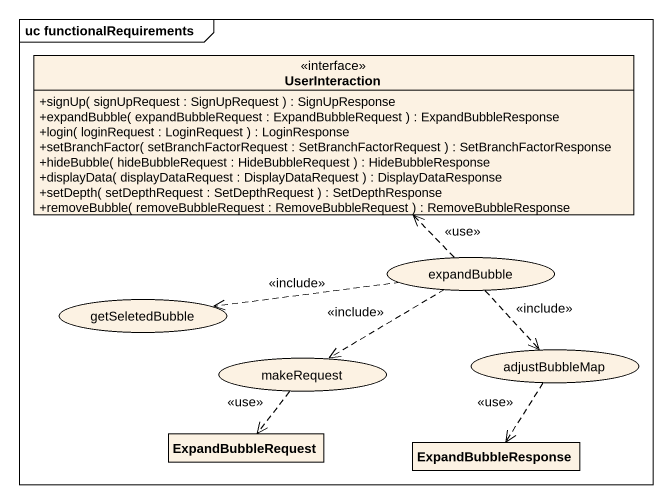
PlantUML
@startuml
mainframe uc functionalRequirements
allowmixing
hide circle
hide empty members
skinparam classAttributeIconSize 0
interface UserInteraction {
  +signUp( signUpRequest : SignUpRequest ) : SignUpResponse
  +expandBubble( expandBubbleRequest : ExpandBubbleRequest ) : ExpandBubbleResponse
  +login( loginRequest : LoginRequest ) : LoginResponse
  +setBranchFactor( setBranchFactorRequest : SetBranchFactorRequest ) : SetBranchFactorResponse
  +hideBubble( hideBubbleRequest : HideBubbleRequest ) : HideBubbleResponse
  +displayData( displayDataRequest : DisplayDataRequest ) : DisplayDataResponse
  +setDepth( setDepthRequest : SetDepthRequest ) : SetDepthResponse
  +removeBubble( removeBubbleRequest : RemoveBubbleRequest ) : RemoveBubbleResponse
}
usecase expandBubble
usecase getSeletedBubble
usecase makeRequest
usecase adjustBubbleMap
class ExpandBubbleRequest
class ExpandBubbleResponse
expandBubble .up.> UserInteraction : <<use>>
expandBubble .left.> getSeletedBubble : <<include>>
expandBubble ..> makeRequest : <<include>>
expandBubble ..> adjustBubbleMap : <<include>>
makeRequest ..> ExpandBubbleRequest : <<use>>
adjustBubbleMap ..> ExpandBubbleResponse : <<use>>
@enduml
